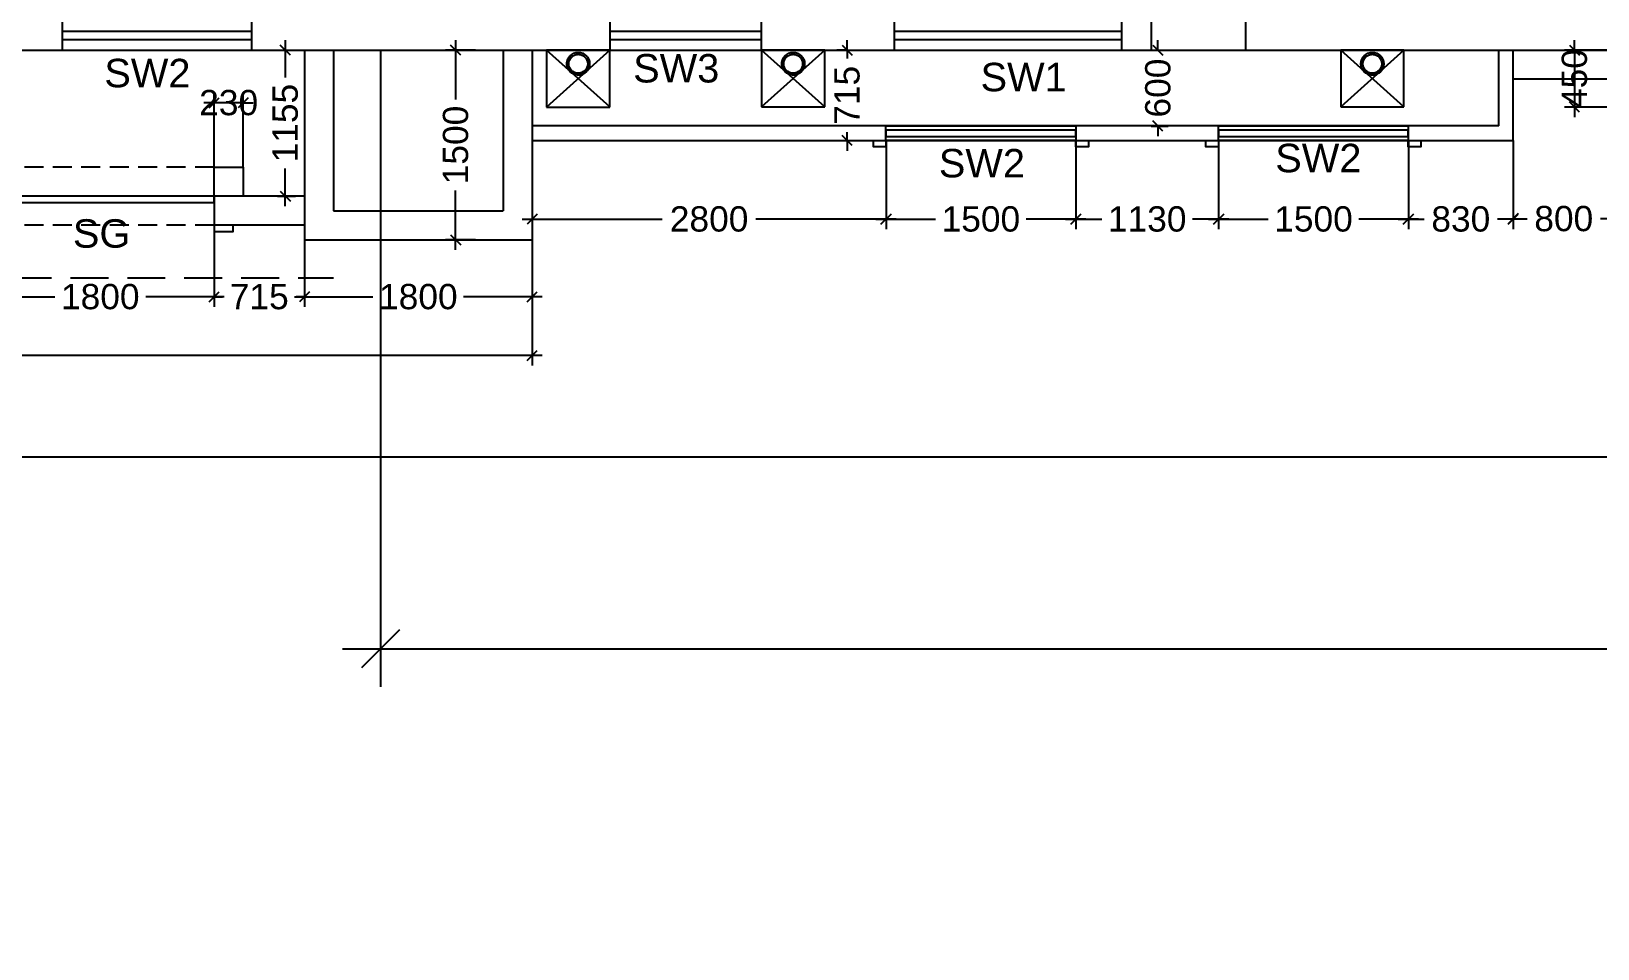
# Model space of a CAD drawing. Extents: x 6345096 to 6738923, y -6490958 to -6305885.
# Drawn here: x 6608120 to 6620505, y -6461979 to -6454725 of the extents above; entities that cross this region are included whole.
import ezdxf
from ezdxf.enums import TextEntityAlignment as Align

# ---------------------------------------------------------------- set-up
doc = ezdxf.new("R2010")
doc.units = 0
doc.header["$LTSCALE"] = 600
doc.header["$MEASUREMENT"] = 0
doc.header["$PDMODE"] = 35
doc.linetypes.add('DASHED', pattern=[0.75, 0.5, -0.25])
doc.linetypes.add('HIDDEN', pattern=[0.375, 0.25, -0.125])
doc.layers.get('0').update_dxf_attribs({"linetype": 'CONTINUOUS'})
doc.layers.get('Defpoints').update_dxf_attribs({"linetype": 'CONTINUOUS'})
for name, color, linetype in [('chajja', 7, 'CONTINUOUS'), ('DIM', 8, 'CONTINUOUS'), ('DIM-TEXT', 8, 'CONTINUOUS'), ('Duct', 8, 'CONTINUOUS'), ('Ele Proje.', 7, 'CONTINUOUS'), ('Ele. Proj', 7, 'CONTINUOUS'), ('HS', 251, 'CONTINUOUS'), ('joinery', 7, 'CONTINUOUS'), ('JW', 8, 'CONTINUOUS'), ('LA-column', 3, 'CONTINUOUS'), ('LINE', 8, 'CONTINUOUS'), ('PIPE', 140, 'CONTINUOUS'), ('Walls', 7, 'CONTINUOUS'), ('WIN', 151, 'CONTINUOUS'), ('Working Dim', 5, 'CONTINUOUS')]:
    doc.layers.add(name, color=color, linetype=linetype)
doc.styles.add('ari', font='arial.ttf')
doc.styles.add('RT', font='romant.shx')
doc.styles.get("Standard").update_dxf_attribs({"font": 'romans.shx'})
doc.dimstyles.new('int. dim', dxfattribs={"dimtxt": 200, "dimasz": 80, "dimexe": 80, "dimexo": 0, "dimgap": 70, "dimtad": 0, "dimdec": 0, "dimzin": 12, "dimdsep": 46, "dimtxsty": 'ari', "dimblk": 'OBLIQUE', "dimcen": 2, "dimdle": 80, "dimclrd": 256, "dimclre": 256, "dimclrt": 6, "dimadec": 0, "dimazin": 0, "dimtfac": 1, "dimtdec": 0, "dimtix": 1, "dimtmove": 2, "dimatfit": 3, "dimfxl": 1, "dimtolj": 1, "dimtzin": 0, "dimlwd": -1, "dimlwe": -1, "dimarcsym": 0})
doc.dimstyles.new('STANDARD$0', dxfattribs={"dimscale": 0, "dimtxt": 150, "dimasz": 125, "dimexe": 0.75, "dimexo": 1, "dimgap": 25, "dimtad": 1, "dimdec": 0, "dimdsep": 46, "dimtxsty": 'Standard', "dimblk1": 'DOT', "dimblk2": 'DOT', "dimsah": 1, "dimcen": 2.5, "dimclrd": 1, "dimclre": 1, "dimclrt": 3, "dimadec": 0, "dimazin": 0, "dimtfac": 1, "dimtdec": 0, "dimtmove": 0, "dimatfit": 3, "dimldrblk": 'DOT', "dimfxl": 1, "dimtolj": 1, "dimtzin": 0, "dimarcsym": 0})
doc.dimstyles.new('TEXT', dxfattribs={"dimscale": 0, "dimtxt": 600, "dimasz": 300, "dimexe": 300, "dimexo": 30, "dimgap": 50, "dimtad": 0, "dimdec": 0, "dimzin": 0, "dimdsep": 46, "dimtxsty": 'RT', "dimblk": 'OBLIQUE', "dimcen": 0.09, "dimdle": 300, "dimclrd": 256, "dimclre": 256, "dimclrt": 170, "dimadec": 0, "dimazin": 0, "dimtfac": 1, "dimtdec": 0, "dimtofl": 0, "dimtmove": 2, "dimatfit": 3, "dimfxl": 1, "dimfrac": 2, "dimtolj": 1, "dimtzin": 0, "dimlwd": -1, "dimlwe": -1, "dimarcsym": 0})

# ---------------------------------------------------------------- blocks, each defined once
blk = doc.blocks.new('_Oblique')
at = {"color": 0, "linetype": 'ByBlock', "lineweight": -2}
blk.add_line((-0.5, -0.5), (0.5, 0.5), dxfattribs=at)
blk = doc.blocks.new('*D1288')
at = {"layer": 'Defpoints', "color": 0, "transparency": 16777216}
for p in [(6607050, -6454874), (6651789, -6454874, 1), (6651789, -6458089)]:
    blk.add_point(p, dxfattribs=at)
at = {"layer": 'DIM', "color": 8, "transparency": 16777216}
for p, q in [((6607050, -6454874), (6607050, -6458389)), ((6651789, -6454874), (6651789, -6458389)), ((6606750, -6458089), (6627712, -6458089)), ((6652089, -6458089), (6631127, -6458089))]:
    blk.add_line(p, q, dxfattribs=at)
at = {"layer": 'DIM', "color": 8, "transparency": 16777216, "xscale": 300, "yscale": 300, "zscale": 300, "rotation": 180}
blk.add_blockref('_Oblique', (6607050, -6458089), dxfattribs=at)
at = {"layer": 'DIM', "color": 8, "transparency": 16777216, "xscale": 300, "yscale": 300, "zscale": 300}
blk.add_blockref('_Oblique', (6651789, -6458089), dxfattribs=at)
at = {"layer": 'DIM', "color": 7, "transparency": 16777216, "insert": (6629420, -6458089), "char_height": 750, "attachment_point": 5, "style": 'ari'}
blk.add_mtext('\\A1;44.74m', dxfattribs=at)
blk = doc.blocks.new('*D1516')
at = {"layer": 'Defpoints', "color": 0, "transparency": 16777216}
for p in [(6610280, -6456374, 30), (6612080, -6456374, -8), (6610280, -6456824)]:
    blk.add_point(p, dxfattribs=at)
at = {"layer": 'Working Dim', "transparency": 16777216}
for p, q in [((6610280, -6456374), (6610280, -6456904)), ((6612080, -6456374), (6612080, -6456904)), ((6610200, -6456824), (6610821, -6456824)), ((6612160, -6456824), (6611538, -6456824))]:
    blk.add_line(p, q, dxfattribs=at)
at = {"layer": 'Working Dim', "transparency": 16777216, "xscale": 80, "yscale": 80, "zscale": 80, "rotation": 180}
blk.add_blockref('_Oblique', (6610280, -6456824), dxfattribs=at)
at = {"layer": 'Working Dim', "transparency": 16777216, "xscale": 80, "yscale": 80, "zscale": 80}
blk.add_blockref('_Oblique', (6612080, -6456824), dxfattribs=at)
at = {"layer": 'Working Dim', "color": 6, "transparency": 16777216, "insert": (6611180, -6456824), "char_height": 200, "attachment_point": 5, "style": 'ari'}
blk.add_mtext('\\A1;1800', dxfattribs=at)
blk = doc.blocks.new('*D1517')
at = {"layer": 'Defpoints', "color": 0, "transparency": 16777216}
for p in [(6611631, -6454874, 27), (6611475, -6456374), (6611631, -6456374, 21)]:
    blk.add_point(p, dxfattribs=at)
at = {"layer": 'Working Dim', "transparency": 16777216}
for p, q in [((6611475, -6454794), (6611475, -6455265)), ((6611631, -6454874), (6611395, -6454874)), ((6611475, -6456454), (6611475, -6455983)), ((6611631, -6456374), (6611395, -6456374))]:
    blk.add_line(p, q, dxfattribs=at)
at = {"layer": 'Working Dim', "transparency": 16777216, "xscale": 80, "yscale": 80, "zscale": 80}
for p, rotation in [((6611475, -6454874), 90), ((6611475, -6456374), 270)]:
    blk.add_blockref('_Oblique', p, dxfattribs=dict(at, rotation=rotation))
at = {"layer": 'Working Dim', "color": 6, "transparency": 16777216, "insert": (6611475, -6455624), "char_height": 200, "attachment_point": 5, "rotation": 90, "style": 'ari'}
blk.add_mtext('\\A1;1500', dxfattribs=at)
blk = doc.blocks.new('*D1518')
at = {"layer": 'Defpoints', "color": 0, "transparency": 16777216}
for p in [(6612080, -6455624, -8), (6614878, -6455589, 42), (6614878, -6456210)]:
    blk.add_point(p, dxfattribs=at)
at = {"layer": 'Working Dim', "transparency": 16777216}
for p, q in [((6612080, -6455624), (6612080, -6456290)), ((6614878, -6455589), (6614878, -6456290)), ((6612000, -6456210), (6613109, -6456210)), ((6614958, -6456210), (6613849, -6456210))]:
    blk.add_line(p, q, dxfattribs=at)
at = {"layer": 'Working Dim', "transparency": 16777216, "xscale": 80, "yscale": 80, "zscale": 80, "rotation": 180}
blk.add_blockref('_Oblique', (6612080, -6456210), dxfattribs=at)
at = {"layer": 'Working Dim', "transparency": 16777216, "xscale": 80, "yscale": 80, "zscale": 80}
blk.add_blockref('_Oblique', (6614878, -6456210), dxfattribs=at)
at = {"layer": 'Working Dim', "color": 6, "transparency": 16777216, "insert": (6613479, -6456210), "char_height": 200, "attachment_point": 5, "style": 'ari'}
blk.add_mtext('\\A1;2800', dxfattribs=at)
blk = doc.blocks.new('*D1519')
at = {"layer": 'Defpoints', "color": 0, "transparency": 16777216}
for p in [(6614878, -6455589, 42), (6616378, -6455589, 42), (6616378, -6456210)]:
    blk.add_point(p, dxfattribs=at)
at = {"layer": 'Working Dim', "transparency": 16777216}
for p, q in [((6614878, -6455589), (6614878, -6456290)), ((6616378, -6455589), (6616378, -6456290)), ((6614798, -6456210), (6615269, -6456210)), ((6616458, -6456210), (6615987, -6456210))]:
    blk.add_line(p, q, dxfattribs=at)
at = {"layer": 'Working Dim', "transparency": 16777216, "xscale": 80, "yscale": 80, "zscale": 80, "rotation": 180}
blk.add_blockref('_Oblique', (6614878, -6456210), dxfattribs=at)
at = {"layer": 'Working Dim', "transparency": 16777216, "xscale": 80, "yscale": 80, "zscale": 80}
blk.add_blockref('_Oblique', (6616378, -6456210), dxfattribs=at)
at = {"layer": 'Working Dim', "color": 6, "transparency": 16777216, "insert": (6615628, -6456210), "char_height": 200, "attachment_point": 5, "style": 'ari'}
blk.add_mtext('\\A1;1500', dxfattribs=at)
blk = doc.blocks.new('*D1520')
at = {"layer": 'Defpoints', "color": 0, "transparency": 16777216}
for p in [(6616378, -6455589, 42), (6617508, -6455589, 42), (6617508, -6456210)]:
    blk.add_point(p, dxfattribs=at)
at = {"layer": 'Working Dim', "transparency": 16777216}
for p, q in [((6616378, -6455589), (6616378, -6456290)), ((6617508, -6455589), (6617508, -6456290)), ((6616298, -6456210), (6616584, -6456210)), ((6617588, -6456210), (6617302, -6456210))]:
    blk.add_line(p, q, dxfattribs=at)
at = {"layer": 'Working Dim', "transparency": 16777216, "xscale": 80, "yscale": 80, "zscale": 80, "rotation": 180}
blk.add_blockref('_Oblique', (6616378, -6456210), dxfattribs=at)
at = {"layer": 'Working Dim', "transparency": 16777216, "xscale": 80, "yscale": 80, "zscale": 80}
blk.add_blockref('_Oblique', (6617508, -6456210), dxfattribs=at)
at = {"layer": 'Working Dim', "color": 6, "transparency": 16777216, "insert": (6616943, -6456210), "char_height": 200, "attachment_point": 5, "style": 'ari'}
blk.add_mtext('\\A1;1130', dxfattribs=at)
blk = doc.blocks.new('*D1521')
at = {"layer": 'Defpoints', "color": 0, "transparency": 16777216}
for p in [(6617508, -6455589, 42), (6619008, -6455589, 42), (6619008, -6456210)]:
    blk.add_point(p, dxfattribs=at)
at = {"layer": 'Working Dim', "transparency": 16777216}
for p, q in [((6617508, -6455589), (6617508, -6456290)), ((6619008, -6455589), (6619008, -6456290)), ((6617428, -6456210), (6617899, -6456210)), ((6619088, -6456210), (6618617, -6456210))]:
    blk.add_line(p, q, dxfattribs=at)
at = {"layer": 'Working Dim', "transparency": 16777216, "xscale": 80, "yscale": 80, "zscale": 80, "rotation": 180}
blk.add_blockref('_Oblique', (6617508, -6456210), dxfattribs=at)
at = {"layer": 'Working Dim', "transparency": 16777216, "xscale": 80, "yscale": 80, "zscale": 80}
blk.add_blockref('_Oblique', (6619008, -6456210), dxfattribs=at)
at = {"layer": 'Working Dim', "color": 6, "transparency": 16777216, "insert": (6618258, -6456210), "char_height": 200, "attachment_point": 5, "style": 'ari'}
blk.add_mtext('\\A1;1500', dxfattribs=at)
blk = doc.blocks.new('*D1522')
at = {"layer": 'Defpoints', "color": 0, "transparency": 16777216}
for p in [(6619008, -6455589, 42), (6619837, -6455589), (6619837, -6456210)]:
    blk.add_point(p, dxfattribs=at)
at = {"layer": 'Working Dim', "transparency": 16777216}
for p, q in [((6619008, -6455589), (6619008, -6456290)), ((6619837, -6455589), (6619837, -6456290)), ((6618928, -6456210), (6619132, -6456210)), ((6619917, -6456210), (6619713, -6456210))]:
    blk.add_line(p, q, dxfattribs=at)
at = {"layer": 'Working Dim', "transparency": 16777216, "xscale": 80, "yscale": 80, "zscale": 80, "rotation": 180}
blk.add_blockref('_Oblique', (6619008, -6456210), dxfattribs=at)
at = {"layer": 'Working Dim', "transparency": 16777216, "xscale": 80, "yscale": 80, "zscale": 80}
blk.add_blockref('_Oblique', (6619837, -6456210), dxfattribs=at)
at = {"layer": 'Working Dim', "color": 6, "transparency": 16777216, "insert": (6619423, -6456210), "char_height": 200, "attachment_point": 5, "style": 'ari'}
blk.add_mtext('\\A1;830', dxfattribs=at)
blk = doc.blocks.new('*D1523')
at = {"layer": 'Defpoints', "color": 0, "transparency": 16777216}
for p in [(6614570, -6454874, 27), (6614570, -6455589), (6614570, -6455589)]:
    blk.add_point(p, dxfattribs=at)
at = {"layer": 'Working Dim', "transparency": 16777216}
for p, q in [((6614570, -6454874), (6614570, -6454794)), ((6614570, -6454874), (6614490, -6454874)), ((6614570, -6454874), (6614570, -6454940)), ((6614570, -6455589), (6614570, -6455522)), ((6614570, -6455589), (6614650, -6455589)), ((6614570, -6455589), (6614570, -6455669))]:
    blk.add_line(p, q, dxfattribs=at)
at = {"layer": 'Working Dim', "transparency": 16777216, "xscale": 80, "yscale": 80, "zscale": 80}
for p, rotation in [((6614570, -6454874), 270), ((6614570, -6455589), 90)]:
    blk.add_blockref('_Oblique', p, dxfattribs=dict(at, rotation=rotation))
at = {"layer": 'Working Dim', "color": 6, "transparency": 16777216, "insert": (6614570, -6455231), "char_height": 200, "attachment_point": 5, "rotation": 90, "style": 'ari'}
blk.add_mtext('\\A1;715', dxfattribs=at)
blk = doc.blocks.new('*D1524')
at = {"layer": 'Defpoints', "color": 0, "transparency": 16777216}
for p in [(6616974, -6454874, 29), (6616974, -6455474, 19), (6617028, -6455474)]:
    blk.add_point(p, dxfattribs=at)
at = {"layer": 'Working Dim', "transparency": 16777216}
for p, q in [((6617028, -6454874), (6617028, -6454794)), ((6616974, -6454874), (6617108, -6454874)), ((6617028, -6454874), (6617028, -6454883)), ((6616974, -6455474), (6617108, -6455474)), ((6617028, -6455474), (6617028, -6455465)), ((6617028, -6455474), (6617028, -6455554))]:
    blk.add_line(p, q, dxfattribs=at)
at = {"layer": 'Working Dim', "transparency": 16777216, "xscale": 80, "yscale": 80, "zscale": 80}
for p, rotation in [((6617028, -6454874), 270), ((6617028, -6455474), 90)]:
    blk.add_blockref('_Oblique', p, dxfattribs=dict(at, rotation=rotation))
at = {"layer": 'Working Dim', "color": 6, "transparency": 16777216, "insert": (6617028, -6455174), "char_height": 200, "attachment_point": 5, "rotation": 90, "style": 'ari'}
blk.add_mtext('\\A1;600', dxfattribs=at)
blk = doc.blocks.new('*D1527')
at = {"layer": 'Defpoints', "color": 0, "transparency": 16777216}
for p in [(6620637, -6455324, 27), (6619837, -6455589), (6620637, -6456207)]:
    blk.add_point(p, dxfattribs=at)
at = {"layer": 'Working Dim', "transparency": 16777216}
for p, q in [((6620637, -6455324), (6620637, -6456287)), ((6619837, -6455589), (6619837, -6456287)), ((6619757, -6456207), (6619947, -6456207)), ((6620717, -6456207), (6620528, -6456207))]:
    blk.add_line(p, q, dxfattribs=at)
at = {"layer": 'Working Dim', "transparency": 16777216, "xscale": 80, "yscale": 80, "zscale": 80, "rotation": 180}
blk.add_blockref('_Oblique', (6619837, -6456207), dxfattribs=at)
at = {"layer": 'Working Dim', "transparency": 16777216, "xscale": 80, "yscale": 80, "zscale": 80}
blk.add_blockref('_Oblique', (6620637, -6456207), dxfattribs=at)
at = {"layer": 'Working Dim', "color": 6, "transparency": 16777216, "insert": (6620237, -6456207), "char_height": 200, "attachment_point": 5, "style": 'ari'}
blk.add_mtext('\\A1;800', dxfattribs=at)
blk = doc.blocks.new('*D1535')
at = {"layer": 'Defpoints', "color": 0, "transparency": 16777216}
for p in [(6620637, -6454874, 27), (6620322, -6455324), (6620637, -6455324, 27)]:
    blk.add_point(p, dxfattribs=at)
at = {"layer": 'Working Dim', "transparency": 16777216}
for p, q in [((6620322, -6454874), (6620322, -6454794)), ((6620637, -6454874), (6620242, -6454874)), ((6620322, -6454874), (6620322, -6455324)), ((6620637, -6455324), (6620242, -6455324)), ((6620322, -6455324), (6620322, -6455404))]:
    blk.add_line(p, q, dxfattribs=at)
at = {"layer": 'Working Dim', "transparency": 16777216, "xscale": 80, "yscale": 80, "zscale": 80}
for p, rotation in [((6620322, -6454874), 270), ((6620322, -6455324), 90)]:
    blk.add_blockref('_Oblique', p, dxfattribs=dict(at, rotation=rotation))
at = {"layer": 'Working Dim', "color": 6, "transparency": 16777216, "insert": (6620322, -6455099), "char_height": 200, "attachment_point": 5, "rotation": 90, "style": 'ari'}
blk.add_mtext('\\A1;450', dxfattribs=at)
blk = doc.blocks.new('*D1558')
at = {"layer": 'Defpoints', "color": 0, "transparency": 16777216}
for p in [(6609565, -6456259, 21), (6610280, -6456374, 30), (6609565, -6456824)]:
    blk.add_point(p, dxfattribs=at)
at = {"layer": 'Working Dim', "transparency": 16777216}
for p, q in [((6609565, -6456259), (6609565, -6456904)), ((6610280, -6456374), (6610280, -6456904)), ((6609565, -6456824), (6609485, -6456824)), ((6609565, -6456824), (6609631, -6456824)), ((6610280, -6456824), (6610213, -6456824)), ((6610280, -6456824), (6610360, -6456824))]:
    blk.add_line(p, q, dxfattribs=at)
at = {"layer": 'Working Dim', "transparency": 16777216, "xscale": 80, "yscale": 80, "zscale": 80}
blk.add_blockref('_Oblique', (6609565, -6456824), dxfattribs=at)
at = {"layer": 'Working Dim', "transparency": 16777216, "xscale": 80, "yscale": 80, "zscale": 80, "rotation": 180}
blk.add_blockref('_Oblique', (6610280, -6456824), dxfattribs=at)
at = {"layer": 'Working Dim', "color": 6, "transparency": 16777216, "insert": (6609922, -6456824), "char_height": 200, "attachment_point": 5, "style": 'ari'}
blk.add_mtext('\\A1;715', dxfattribs=at)
blk = doc.blocks.new('*D1559')
at = {"layer": 'Defpoints', "color": 0, "transparency": 16777216}
for p in [(6607765, -6456259, 21), (6609565, -6456259, 21), (6607765, -6456824)]:
    blk.add_point(p, dxfattribs=at)
at = {"layer": 'Working Dim', "transparency": 16777216}
for p, q in [((6607765, -6456259), (6607765, -6456904)), ((6609565, -6456259), (6609565, -6456904)), ((6607685, -6456824), (6608306, -6456824)), ((6609645, -6456824), (6609024, -6456824))]:
    blk.add_line(p, q, dxfattribs=at)
at = {"layer": 'Working Dim', "transparency": 16777216, "xscale": 80, "yscale": 80, "zscale": 80, "rotation": 180}
blk.add_blockref('_Oblique', (6607765, -6456824), dxfattribs=at)
at = {"layer": 'Working Dim', "transparency": 16777216, "xscale": 80, "yscale": 80, "zscale": 80}
blk.add_blockref('_Oblique', (6609565, -6456824), dxfattribs=at)
at = {"layer": 'Working Dim', "color": 6, "transparency": 16777216, "insert": (6608665, -6456824), "char_height": 200, "attachment_point": 5, "style": 'ari'}
blk.add_mtext('\\A1;1800', dxfattribs=at)
blk = doc.blocks.new('*D1565')
at = {"layer": 'Defpoints', "color": 0, "transparency": 16777216}
for p in [(6612080, -6456074), (6600480, -6456259, 21), (6600480, -6457288)]:
    blk.add_point(p, dxfattribs=at)
at = {"layer": 'Working Dim', "transparency": 16777216}
for p, q in [((6612080, -6456074), (6612080, -6457368)), ((6600480, -6456259), (6600480, -6457368)), ((6600400, -6457288), (6605843, -6457288)), ((6612160, -6457288), (6606716, -6457288))]:
    blk.add_line(p, q, dxfattribs=at)
at = {"layer": 'Working Dim', "transparency": 16777216, "xscale": 80, "yscale": 80, "zscale": 80, "rotation": 180}
blk.add_blockref('_Oblique', (6600480, -6457288), dxfattribs=at)
at = {"layer": 'Working Dim', "transparency": 16777216, "xscale": 80, "yscale": 80, "zscale": 80}
blk.add_blockref('_Oblique', (6612080, -6457288), dxfattribs=at)
at = {"layer": 'Working Dim', "color": 6, "transparency": 16777216, "insert": (6606280, -6457288), "char_height": 200, "attachment_point": 5, "style": 'ari'}
blk.add_mtext('\\A1;11600', dxfattribs=at)
blk = doc.blocks.new('*D1566')
at = {"layer": 'Defpoints', "color": 0, "transparency": 16777216}
for p in [(6610066, -6454874, 27), (6610128, -6454874), (6610066, -6456029, 21)]:
    blk.add_point(p, dxfattribs=at)
at = {"layer": 'Working Dim', "transparency": 16777216}
for p, q in [((6610128, -6454794), (6610128, -6455091)), ((6610066, -6454874), (6610208, -6454874)), ((6610128, -6456109), (6610128, -6455811)), ((6610066, -6456029), (6610208, -6456029))]:
    blk.add_line(p, q, dxfattribs=at)
at = {"layer": 'Working Dim', "transparency": 16777216, "xscale": 80, "yscale": 80, "zscale": 80}
for p, rotation in [((6610128, -6454874), 90), ((6610128, -6456029), 270)]:
    blk.add_blockref('_Oblique', p, dxfattribs=dict(at, rotation=rotation))
at = {"layer": 'Working Dim', "color": 6, "transparency": 16777216, "insert": (6610128, -6455451), "char_height": 200, "attachment_point": 5, "rotation": 90, "style": 'ari'}
blk.add_mtext('\\A1;1155', dxfattribs=at)
blk = doc.blocks.new('*D1568')
at = {"layer": 'Defpoints', "color": 0, "transparency": 16777216}
for p in [(6609565, -6455290), (6609565, -6455799, 21), (6609795, -6455799, 21)]:
    blk.add_point(p, dxfattribs=at)
at = {"layer": 'Working Dim', "transparency": 16777216}
for p, q in [((6609565, -6455799), (6609565, -6455210)), ((6609795, -6455799), (6609795, -6455210)), ((6609565, -6455290), (6609485, -6455290)), ((6609795, -6455290), (6609565, -6455290)), ((6609795, -6455290), (6609875, -6455290))]:
    blk.add_line(p, q, dxfattribs=at)
at = {"layer": 'Working Dim', "transparency": 16777216, "xscale": 80, "yscale": 80, "zscale": 80}
blk.add_blockref('_Oblique', (6609565, -6455290), dxfattribs=at)
at = {"layer": 'Working Dim', "transparency": 16777216, "xscale": 80, "yscale": 80, "zscale": 80, "rotation": 180}
blk.add_blockref('_Oblique', (6609795, -6455290), dxfattribs=at)
at = {"layer": 'Working Dim', "color": 6, "transparency": 16777216, "insert": (6609680, -6455290), "char_height": 200, "attachment_point": 5, "style": 'ari'}
blk.add_mtext('\\A1;230', dxfattribs=at)
blk = doc.blocks.new('*D2392')
at = {"layer": 'Defpoints', "color": 0, "linetype": 'Continuous', "transparency": 16777216}
for p in [(6610880, -6454874, -3), (6651789, -6454874, -2), (6610880, -6459608)]:
    blk.add_point(p, dxfattribs=at)
at = {"layer": 'DIM-TEXT', "transparency": 16777216}
for p, q in [((6610880, -6454874), (6610880, -6459908)), ((6651789, -6454874), (6651789, -6459908)), ((6610580, -6459608), (6624017, -6459608)), ((6652089, -6459608), (6638652, -6459608))]:
    blk.add_line(p, q, dxfattribs=at)
at = {"layer": 'DIM-TEXT', "linetype": 'Continuous', "transparency": 16777216, "xscale": 300, "yscale": 300, "zscale": 300, "rotation": 180}
blk.add_blockref('_Oblique', (6610880, -6459608), dxfattribs=at)
at = {"layer": 'DIM-TEXT', "linetype": 'Continuous', "transparency": 16777216, "xscale": 300, "yscale": 300, "zscale": 300}
blk.add_blockref('_Oblique', (6651789, -6459608), dxfattribs=at)
at = {"layer": 'DIM-TEXT', "color": 170, "linetype": 'Continuous', "transparency": 16777216, "insert": (6631335, -6459608), "char_height": 750, "attachment_point": 5, "style": 'ari'}
blk.add_mtext('\\A1;{\\H1.067x;OPD - GENERAL SURGERY}', dxfattribs=at)
blk = doc.blocks.new('A$C2CD672AE')
at = {"layer": 'Ele Proje.', "color": 8, "linetype": 'HIDDEN', "elevation": 15.4}
for points in [[(84558.4, 835.2), (84558.4, 785.2), (84458.4, 785.2), (84458.4, 835.2)], [(86158.4, 835.2), (86158.4, 785.2), (86058.4, 785.2), (86058.4, 835.2)], [(87188.5, 835.2), (87188.5, 785.2), (87088.5, 785.2), (87088.5, 835.2)], [(88788.5, 835.2), (88788.5, 785.2), (88688.5, 785.2), (88688.5, 835.2)]]:
    blk.add_lwpolyline(points, dxfattribs=at)
at = {"layer": 'Ele. Proj', "color": 8, "linetype": 'HIDDEN'}
for p, q in [((79960.2, 1550, -72.2), (79960.2, 50.1, -72.2)), ((80190.2, 1550, -72.2), (80190.2, 280.1, -72.2)), ((81530.1, 1550, -34.2), (81530.1, 280.1, -34.2)), ((81760.1, 1550, -34.2), (81760.1, 50.1, -34.2)), ((89518.1, 835.2, -26.6), (89518.1, 1549.9, -26.6)), ((90318.1, 1320, 31), (89518.1, 1320, 57.6)), ((89403.1, 950.2, -7.6), (81760.1, 950.3, -7.6)), ((81760.1, 835.3, -26.6), (89518.1, 835.2, -26.6)), ((79960.2, 395.1, -48.7), (79245.5, 395.1, -48.7)), ((79245.5, 395.1, -48.7), (79245.5, 165.1, -48.7)), ((80190.2, 280.1, -43.4), (81530.1, 280.1, -43.4)), ((79960.2, 165.1, -48.7), (79245.5, 165.1, -48.7)), ((79960.2, 50.1, -43.4), (81760.1, 50.1, -43.4))]:
    blk.add_line(p, q, dxfattribs=at)
for points, elevation in [([(89403.1, 950.2), (89403.1, 1549.9)], 42), ([(79245.5, 395.1), (79245.5, 625.1), (79475.5, 625.1), (79475.5, 395.1)], -48.7), ([(79245.5, 165.1), (79245.5, 115.1), (79395.5, 115.1), (79395.5, 165.1)], -48.7)]:
    blk.add_lwpolyline(points, dxfattribs=dict(at, elevation=elevation))
at = {"layer": 'JW', "color": 8, "linetype": 'HIDDEN', "elevation": -48.7}
blk.add_lwpolyline([(79245.5, 395.1), (77445.5, 395.1), (77445.5, 344.5), (79245.5, 344.5)], close=True, dxfattribs=at)
at = {"layer": 'LINE', "color": 8, "linetype": 'HIDDEN'}
for p, q in [((79245.5, 625.1, -48.7), (77445.5, 625.1, -48.7)), ((79245.5, 165.1, -48.7), (77445.5, 165.1, -48.7))]:
    blk.add_line(p, q, dxfattribs=at)
at = {"layer": 'PIPE', "color": 8, "linetype": 'HIDDEN'}
for centre, radius in [((82124.9, 1441.8, -2.3), 90), ((82124.9, 1441.8, -2.3), 75), ((83824.5, 1441.9, -2.3), 90), ((83824.5, 1441.9, -2.3), 75), ((88404, 1441.9, -2.3), 90), ((88404, 1441.9, -2.3), 75)]:
    blk.add_circle(centre, radius, dxfattribs=at)
at = {"layer": 'Walls', "color": 8, "linetype": 'HIDDEN'}
for p, q in [((76730.2, 1550), (79543.2, 1550)), ((79360.2, 1550), (86654.2, 1550)), ((87404.2, 1550), (92748.1, 1550)), ((87404.2, 1550), (92748.2, 1550))]:
    blk.add_line(p, q, dxfattribs=at)

msp = doc.modelspace()

# ---------------------------------------------------------------- linework, layer by layer
at = {"layer": 'chajja', "color": 8, "linetype": 'DASHED'}
msp.add_line((6573329.39, -6456673.848, -5.322), (6610509.589, -6456673.848, -5.322), dxfattribs=at)
at = {"layer": 'Duct'}
for p, q in [((6612694.12, -6454873.916, -2.283), (6612194.531, -6455323.643, -2.283)), ((6612694.12, -6455323.518, -2.283), (6612194.531, -6454873.935, -2.283)), ((6614393.709, -6454873.898, -2.283), (6613894.12, -6455323.624, -2.283)), ((6614393.709, -6455323.5, -2.283), (6613894.12, -6454873.916, -2.283)), ((6618973.207, -6454873.898, -2.283), (6618473.617, -6455323.624, -2.283)), ((6618973.207, -6455323.5, -2.283), (6618473.617, -6454873.916, -2.283))]:
    msp.add_line(p, q, dxfattribs=at)
at = {"layer": 'Duct', "color": 10, "linetype": 'HIDDEN', "ltscale": 600, "elevation": -2.283}
for points in [[(6612694.12, -6454873.916), (6612194.531, -6454873.916), (6612194.531, -6455323.643), (6612694.12, -6455323.643)], [(6614393.709, -6454873.897), (6613894.12, -6454873.897), (6613894.12, -6455323.624), (6614393.709, -6455323.624)], [(6618973.207, -6454873.897), (6618473.617, -6454873.897), (6618473.617, -6455323.624), (6618973.207, -6455323.624)]]:
    msp.add_lwpolyline(points, close=True, dxfattribs=at)
at = {"layer": 'Ele Proje.', "elevation": 15.375}
for points in [[(6614877.781, -6455588.71), (6614877.781, -6455638.709), (6614777.781, -6455638.709), (6614777.781, -6455588.71)], [(6616477.781, -6455588.71), (6616477.781, -6455638.709), (6616377.781, -6455638.709), (6616377.781, -6455588.71)], [(6617507.917, -6455588.7), (6617507.917, -6455638.7), (6617407.917, -6455638.7), (6617407.917, -6455588.7)], [(6619107.917, -6455588.695), (6619107.917, -6455638.695), (6619007.917, -6455638.695), (6619007.917, -6455588.695)]]:
    msp.add_lwpolyline(points, dxfattribs=at)
at = {"layer": 'Ele. Proj', "color": 1}
for p, q in [((6610279.589, -6454873.885, -72.24), (6610279.589, -6456373.848, -72.24)), ((6610509.589, -6454873.885, -72.24), (6610509.589, -6456143.848, -72.24)), ((6611849.501, -6454873.885, -34.197), (6611849.501, -6456143.848, -34.197)), ((6612079.501, -6454873.885, -34.197), (6612079.501, -6456373.848, -34.197)), ((6619837.473, -6455588.694, -26.593), (6619837.473, -6454874.003, -26.593)), ((6620637.474, -6455103.951, 30.959), (6619837.473, -6455103.929, 57.552)), ((6619722.473, -6455473.694, -7.605), (6612079.501, -6455473.575, -7.605)), ((6612079.501, -6455588.578, -26.593), (6619837.473, -6455588.694, -26.593)), ((6610279.589, -6456028.848, -48.686), (6609564.894, -6456028.848, -48.686)), ((6609564.894, -6456028.848, -48.686), (6609564.894, -6456258.848, -48.686)), ((6610509.589, -6456143.848, -43.364), (6611849.501, -6456143.848, -43.364)), ((6610279.589, -6456258.848, -48.686), (6609564.894, -6456258.848, -48.686)), ((6610279.589, -6456373.848, -43.364), (6612079.501, -6456373.848, -43.364))]:
    msp.add_line(p, q, dxfattribs=at)
for points, elevation in [([(6619722.473, -6455473.695), (6619722.473, -6454874.003)], 41.968), ([(6609564.894, -6456028.848), (6609564.894, -6455798.848), (6609794.894, -6455798.848), (6609794.894, -6456028.848)], -48.686)]:
    msp.add_lwpolyline(points, dxfattribs=dict(at, elevation=elevation))
at = {"layer": 'Ele. Proj', "elevation": -48.686}
msp.add_lwpolyline([(6609564.894, -6456258.848), (6609564.894, -6456308.848), (6609714.894, -6456308.848), (6609714.894, -6456258.848)], dxfattribs=at)
at = {"layer": 'JW', "color": 4, "elevation": -48.686}
msp.add_lwpolyline([(6609564.894, -6456028.848), (6607764.894, -6456028.848), (6607764.894, -6456079.415), (6609564.894, -6456079.415)], close=True, dxfattribs=at)
at = {"layer": 'LA-column', "color": 2, "elevation": 2.283}
msp.add_lwpolyline([(6616973.531, -6454123.91), (6616973.531, -6454873.91), (6617723.531, -6454873.91), (6617723.531, -6454123.91)], close=True, dxfattribs=at)
at = {"layer": 'PIPE', "color": 2}
for centre, radius in [((6612444.325, -6454982.064, -2.283), 90), ((6612444.325, -6454982.064, -2.283), 75), ((6614143.915, -6454982.045, -2.283), 90), ((6614143.915, -6454982.045, -2.283), 75), ((6618723.412, -6454981.992, -2.283), 90), ((6618723.412, -6454981.992, -2.283), 75)]:
    msp.add_circle(centre, radius, dxfattribs=at)
at = {"layer": 'Walls'}
for p, q in [((6607049.621, -6454873.916), (6609862.531, -6454873.916)), ((6609679.621, -6454873.948), (6616973.531, -6454873.916)), ((6617723.622, -6454873.916), (6623067.532, -6454873.916))]:
    msp.add_line(p, q, dxfattribs=at)
at = {"layer": 'Walls', "linetype": 'Continuous'}
msp.add_line((6617723.531, -6454873.916), (6623067.441, -6454873.916), dxfattribs=at)
at = {"layer": 'WIN', "linetype": 'Continuous'}
for points in [[(6608362.531, -6454873.948), (6609862.531, -6454873.948), (6609862.531, -6454643.947), (6608362.531, -6454643.947)], [(6614943.531, -6454873.916), (6616743.531, -6454873.916), (6616743.531, -6454643.916), (6614943.531, -6454643.916)], [(6608362.531, -6454791.164), (6609862.531, -6454791.164), (6609862.531, -6454726.731), (6608362.531, -6454726.731)], [(6614943.531, -6454791.133), (6616743.531, -6454791.133), (6616743.531, -6454726.7), (6614943.531, -6454726.7)]]:
    msp.add_lwpolyline(points, close=True, dxfattribs=at)
for points, elevation in [([(6612694.12, -6454873.916), (6613894.12, -6454873.916), (6613894.12, -6454643.916), (6612694.12, -6454643.916)], -2.283), ([(6612694.12, -6454791.133), (6613894.12, -6454791.133), (6613894.12, -6454726.7), (6612694.12, -6454726.7)], -2.283), ([(6616377.781, -6455588.695), (6614877.781, -6455588.695), (6614877.781, -6455473.695), (6616377.781, -6455473.695)], 15.375), ([(6616377.781, -6455505.912), (6614877.781, -6455505.912), (6614877.781, -6455556.479), (6616377.781, -6455556.479)], 15.375), ([(6619007.917, -6455588.695), (6617507.917, -6455588.695), (6617507.917, -6455473.695), (6619007.917, -6455473.695)], 15.375), ([(6619007.917, -6455505.912), (6617507.917, -6455505.912), (6617507.917, -6455556.479), (6619007.917, -6455556.479)], 15.375)]:
    msp.add_lwpolyline(points, close=True, dxfattribs=dict(at, elevation=elevation))

# ---------------------------------------------------------------- block references
at = {"layer": 'HS'}
msp.add_blockref('A$C2CD672AE', (6530319.294, -6456423.902, 8.17), dxfattribs=at)

# ---------------------------------------------------------------- texts
at = {"layer": 'joinery', "style": 'ari'}
for s, p in [('SW2', (6609037.65, -6455167.657, -2.283)), ('SW3', (6613219.24, -6455129.835, -2.283)), ('SW1', (6615966.228, -6455199.233)), ('SW2', (6615636.252, -6455880.183, -26.593)), ('SW2', (6618296.445, -6455839.557, -26.593)), ('SG', (6608675.507, -6456436.134, -69.957))]:
    msp.add_text(s, height=225, dxfattribs=at).set_placement(p, align=Align.CENTER)

# ---------------------------------------------------------------- dimensions: what is measured, and where the dimension line sits
at = {"layer": 'DIM'}
dim = msp.add_linear_dim(base=(6651789.497, -6458089.167), p1=(6607049.621, -6454873.916), p2=(6651789.497, -6454874.249, 1.031), angle=180, dimstyle='STANDARD$0', override={"dimscale": 1, "dimtxt": 750, "dimasz": 300, "dimexe": 300, "dimexo": 0, "dimgap": 1, "dimtad": 0, "dimdec": 2, "dimlfac": 0.001, "dimzin": 0, "dimpost": 'm', "dimtxsty": 'ari', "dimblk1": 'Oblique', "dimblk2": 'Oblique', "dimcen": 0, "dimdle": 300, "dimclrd": 8, "dimclre": 8, "dimclrt": 7, "dimadec": 2, "dimtdec": 2, "dimtmove": 2, "dimfxl": 0.75, "dimfrac": 1, "dimlwd": 65535, "dimlwe": 65535}, dxfattribs=at)
dim.commit()
dim.dimension.update_dxf_attribs({"geometry": '*D1288', "text_midpoint": (6629419.559, -6458089.167)})
at = {"layer": 'DIM-TEXT', "linetype": 'Continuous'}
dim = msp.add_linear_dim(base=(6610879.604, -6459607.662, 3.123), p1=(6651789.497, -6454873.867, 1.031), p2=(6610879.604, -6454873.942), angle=180, text='{\\H1.067x;OPD - GENERAL SURGERY}', dimstyle='TEXT', override={"dimscale": 1, "dimtxt": 750, "dimexo": 0, "dimtxsty": 'ari'}, dxfattribs=at)
dim.commit()
dim.dimension.update_dxf_attribs({"geometry": '*D2392', "text_midpoint": (6631334.551, -6459607.662, 3.123)})
at = {"layer": 'Working Dim', "color": 6}
for base, p1, p2, angle, picture, middle in [((6610127.911, -6454873.885, -69.957), (6610065.949, -6456028.848, -48.686), (6610065.949, -6454873.885, -43.364), 90, '*D1566', (6610127.911, -6455451.367, -69.957)), ((6611474.561, -6456373.848, -26.593), (6611631.103, -6454873.885), (6611631.103, -6456373.848, -5.322), 90, '*D1517', (6611474.561, -6455623.867, -26.593)), ((6614569.806, -6455588.615, -26.593), (6614569.815, -6454873.927), (6614569.804, -6455588.615, -26.593), 90, '*D1523', (6614569.806, -6455231.271, -26.593)), ((6617027.61, -6455473.651, -26.593), (6616973.531, -6454873.91, 2.283), (6616973.522, -6455473.651, -7.605), 90, '*D1524', (6617027.61, -6455173.781, -26.593)), ((6620322.274, -6455323.951, -26.593), (6620637.48, -6454873.951), (6620637.48, -6455323.951), 90, '*D1535', (6620322.274, -6455098.951, -26.593)), ((6609564.894, -6455289.695, -69.957), (6609794.894, -6455798.848, -48.686), (6609564.894, -6455798.848, -48.686), 180, '*D1568', (6609679.894, -6455289.695, -69.957)), ((6600479.576, -6457287.82, -69.957), (6612079.501, -6456073.848, -69.957), (6600479.576, -6456258.848, -48.686), 180, '*D1565', (6606279.539, -6457287.82, -69.957)), ((6607764.894, -6456823.731, -69.957), (6609564.894, -6456258.848, -48.686), (6607764.894, -6456258.848, -48.686), 180, '*D1559', (6608664.894, -6456823.731, -69.957)), ((6609564.894, -6456823.731, -69.957), (6610279.589, -6456373.848, -39.519), (6609564.894, -6456258.848, -48.686), 180, '*D1558', (6609922.242, -6456823.731, -69.957)), ((6610279.589, -6456823.731, -26.593), (6612079.501, -6456373.848, -34.197), (6610279.589, -6456373.848, 3.845), 180, '*D1516', (6611179.545, -6456823.731, -26.593))]:
    dim = msp.add_linear_dim(base=base, p1=p1, p2=p2, angle=angle, dimstyle='int. dim', override={"dimtxt": 200, "dimarcsym": 1}, dxfattribs=at)
    dim.commit()
    dim.dimension.update_dxf_attribs({"geometry": picture, "text_midpoint": middle})
for base, p1, p2, picture, middle in [((6620637.474, -6456206.518, -26.593), (6619837.473, -6455588.694, -26.593), (6620637.474, -6455323.951), '*D1527', (6620237.474, -6456206.518, -26.593)), ((6616377.781, -6456209.514, -26.593), (6614877.781, -6455588.619, 15.375), (6616377.781, -6455588.71, 15.375), '*D1519', (6615627.781, -6456209.514, -26.593)), ((6617507.917, -6456209.514, -26.593), (6616377.781, -6455588.71, 15.375), (6617507.917, -6455588.659, 15.375), '*D1520', (6616942.849, -6456209.514, -26.593)), ((6619007.917, -6456209.514, -26.593), (6617507.917, -6455588.659, 15.375), (6619007.917, -6455588.695, 15.375), '*D1521', (6618257.917, -6456209.514, -26.593)), ((6619837.473, -6456209.514, -26.593), (6619007.917, -6455588.695, 15.375), (6619837.473, -6455588.694, -26.593), '*D1522', (6619422.695, -6456209.514, -26.593))]:
    dim = msp.add_linear_dim(base=base, p1=p1, p2=p2, dimstyle='int. dim', override={"dimtxt": 200, "dimarcsym": 1}, dxfattribs=at)
    dim.commit()
    dim.dimension.update_dxf_attribs({"geometry": picture, "text_midpoint": middle})
dim = msp.add_linear_dim(base=(6614877.781, -6456209.514, -26.593), p1=(6612079.501, -6455623.867, -34.197), p2=(6614877.781, -6455588.619, 15.375), text='2800', dimstyle='int. dim', override={"dimtxt": 200, "dimarcsym": 1}, dxfattribs=at)
dim.commit()
dim.dimension.update_dxf_attribs({"geometry": '*D1518', "text_midpoint": (6613478.641, -6456209.514, -26.593)})

doc.saveas('drawing.dxf')
